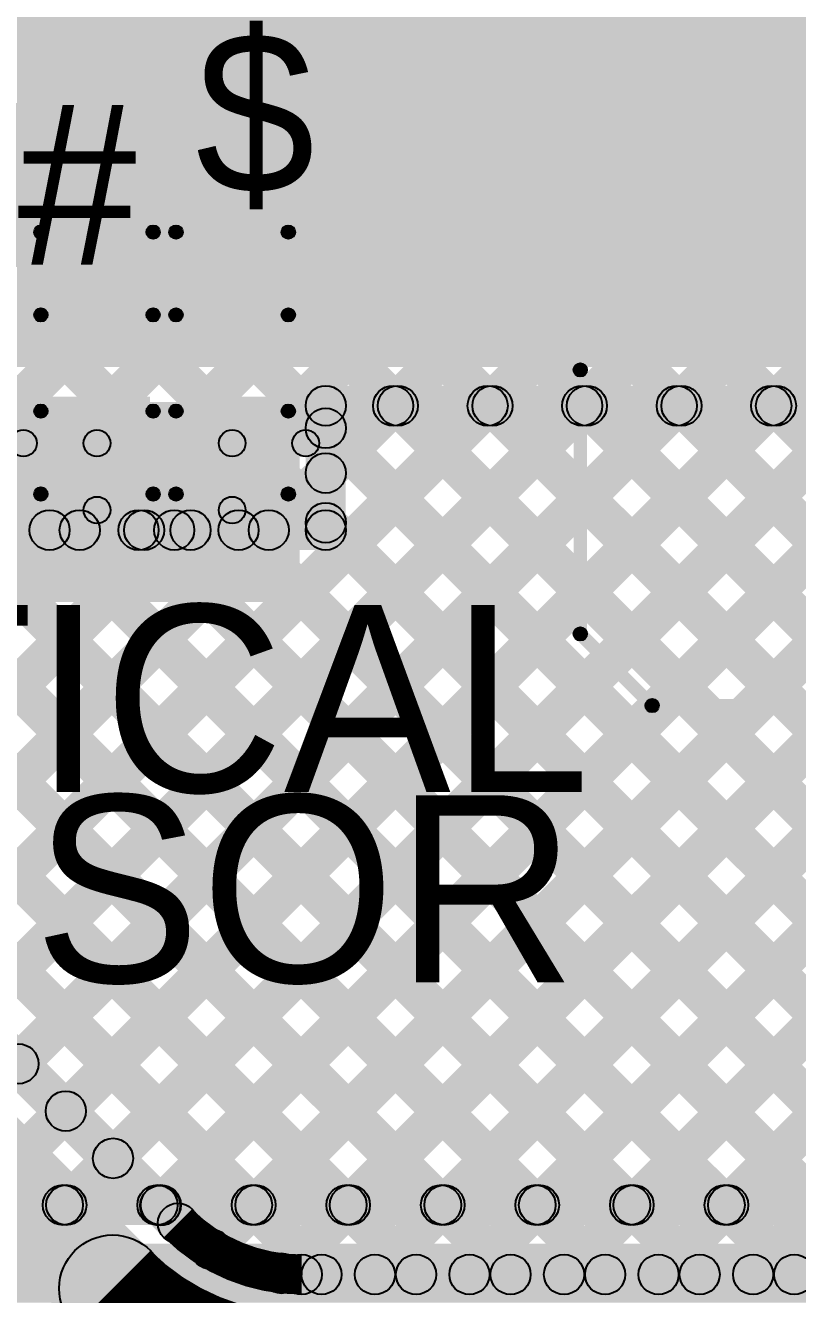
# Model space of a CAD drawing. Header units: millimetres. Extents: x 0 to 210, y 0 to 213.
# Drawn here: x 0.2484 to 0.5372, y 2.296 to 2.7708 of the extents above; entities that cross this region are included whole.
import ezdxf

# ---------------------------------------------------------------- set-up
doc = ezdxf.new("R2010")
doc.units = ezdxf.units.MM
doc.header["$MEASUREMENT"] = 0
for name, color, linetype in [('BottomLayer', 5, 'Continuous'), ('TopLayer', 1, 'Continuous'), ('TopOverlay', 2, 'Continuous'), ('TopPaste', 8, 'Continuous'), ('TopSolder', 216, 'Continuous')]:
    doc.layers.add(name, color=color, linetype=linetype)

# ---------------------------------------------------------------- blocks, each defined once
blk = doc.blocks.new('74437368033_66')
at = {"layer": 'TopLayer'}
for points in [[(-0.26772, 0.0689), (-0.1063, 0.0689), (-0.1063, -0.0689), (-0.26772, -0.0689)], [(0.1063, 0.0689), (0.26772, 0.0689), (0.26772, -0.0689), (0.1063, -0.0689)]]:
    blk.add_hatch(color=1, dxfattribs=at).paths.add_polyline_path(points)
at = {"layer": 'TopOverlay'}
for points in [[(-0.17846, 0.20444), (-0.17493, 0.20091), (-0.20178, 0.17406), (-0.20531, 0.17759)], [(0.17669, 0.20518), (0.17669, 0.20018), (-0.17669, 0.20018), (-0.17669, 0.20518)], [(0.20531, 0.17759), (0.20178, 0.17406), (0.17493, 0.20091), (0.17846, 0.20444)], [(-0.20604, 0.17583), (-0.20104, 0.17583), (-0.20104, 0.07709), (-0.20604, 0.07709)], [(0.20104, 0.17583), (0.20604, 0.17583), (0.20604, 0.07709), (0.20104, 0.07709)], [(-0.20604, -0.07709), (-0.20104, -0.07709), (-0.20104, -0.17583), (-0.20604, -0.17583)], [(0.20104, -0.07709), (0.20604, -0.07709), (0.20604, -0.17583), (0.20104, -0.17583)], [(-0.17493, -0.20091), (-0.17846, -0.20444), (-0.20531, -0.17759), (-0.20178, -0.17406)], [(0.20178, -0.17406), (0.20531, -0.17759), (0.17846, -0.20444), (0.17493, -0.20091)], [(0.17669, -0.20018), (0.17669, -0.20518), (-0.17669, -0.20518), (-0.17669, -0.20018)]]:
    blk.add_hatch(color=2, dxfattribs=at).paths.add_polyline_path(points)
h = blk.add_hatch(color=2, dxfattribs=at)
edge = h.paths.add_edge_path()
edge.add_arc((-0.17669, 0.20268), 0.0025, 0, 360)
h = blk.add_hatch(color=2, dxfattribs=at)
edge = h.paths.add_edge_path()
edge.add_arc((-0.17669, 0.20268), 0.0025, 0, 360)
h = blk.add_hatch(color=2, dxfattribs=at)
edge = h.paths.add_edge_path()
edge.add_arc((0.17669, 0.20268), 0.0025, 0, 360)
h = blk.add_hatch(color=2, dxfattribs=at)
edge = h.paths.add_edge_path()
edge.add_arc((0.17669, 0.20268), 0.0025, 0, 360)
h = blk.add_hatch(color=2, dxfattribs=at)
edge = h.paths.add_edge_path()
edge.add_arc((-0.20354, 0.17583), 0.0025, 0, 360)
h = blk.add_hatch(color=2, dxfattribs=at)
edge = h.paths.add_edge_path()
edge.add_arc((-0.20354, 0.17583), 0.0025, 0, 360)
h = blk.add_hatch(color=2, dxfattribs=at)
edge = h.paths.add_edge_path()
edge.add_arc((0.20354, 0.17583), 0.0025, 0, 360)
h = blk.add_hatch(color=2, dxfattribs=at)
edge = h.paths.add_edge_path()
edge.add_arc((0.20354, 0.17583), 0.0025, 0, 360)
h = blk.add_hatch(color=2, dxfattribs=at)
edge = h.paths.add_edge_path()
edge.add_arc((-0.23575, 0.08835), 0.005, 0, 360)
h = blk.add_hatch(color=2, dxfattribs=at)
edge = h.paths.add_edge_path()
edge.add_arc((-0.21638, 0.08835), 0.005, 0, 360)
h = blk.add_hatch(color=2, dxfattribs=at)
edge = h.paths.add_edge_path()
edge.add_arc((-0.20354, 0.07709), 0.0025, 0, 360)
h = blk.add_hatch(color=2, dxfattribs=at)
edge = h.paths.add_edge_path()
edge.add_arc((0.20354, 0.07709), 0.0025, 0, 360)
h = blk.add_hatch(color=2, dxfattribs=at)
edge = h.paths.add_edge_path()
edge.add_arc((-0.20354, -0.07709), 0.0025, 0, 360)
h = blk.add_hatch(color=2, dxfattribs=at)
edge = h.paths.add_edge_path()
edge.add_arc((0.20354, -0.07709), 0.0025, 0, 360)
h = blk.add_hatch(color=2, dxfattribs=at)
edge = h.paths.add_edge_path()
edge.add_arc((-0.20354, -0.17583), 0.0025, 0, 360)
h = blk.add_hatch(color=2, dxfattribs=at)
edge = h.paths.add_edge_path()
edge.add_arc((-0.20354, -0.17583), 0.0025, 0, 360)
h = blk.add_hatch(color=2, dxfattribs=at)
edge = h.paths.add_edge_path()
edge.add_arc((0.20354, -0.17583), 0.0025, 0, 360)
h = blk.add_hatch(color=2, dxfattribs=at)
edge = h.paths.add_edge_path()
edge.add_arc((0.20354, -0.17583), 0.0025, 0, 360)
h = blk.add_hatch(color=2, dxfattribs=at)
edge = h.paths.add_edge_path()
edge.add_arc((-0.17669, -0.20268), 0.0025, 0, 360)
h = blk.add_hatch(color=2, dxfattribs=at)
edge = h.paths.add_edge_path()
edge.add_arc((-0.17669, -0.20268), 0.0025, 0, 360)
h = blk.add_hatch(color=2, dxfattribs=at)
edge = h.paths.add_edge_path()
edge.add_arc((0.17669, -0.20268), 0.0025, 0, 360)
h = blk.add_hatch(color=2, dxfattribs=at)
edge = h.paths.add_edge_path()
edge.add_arc((0.17669, -0.20268), 0.0025, 0, 360)
at = {"layer": 'TopPaste'}
for points in [[(-0.26772, 0.0689), (-0.1063, 0.0689), (-0.1063, -0.0689), (-0.26772, -0.0689)], [(0.1063, 0.0689), (0.26772, 0.0689), (0.26772, -0.0689), (0.1063, -0.0689)]]:
    blk.add_hatch(color=8, dxfattribs=at).paths.add_polyline_path(points)
at = {"layer": 'TopSolder'}
for points in [[(-0.27172, 0.0729), (-0.1023, 0.0729), (-0.1023, -0.0729), (-0.27172, -0.0729)], [(0.1023, 0.0729), (0.27172, 0.0729), (0.27172, -0.0729), (0.1023, -0.0729)]]:
    blk.add_hatch(color=216, dxfattribs=at).paths.add_polyline_path(points)
at = {"layer": 'TopOverlay', "const_width": 0.01}
blk.add_lwpolyline([(-0.21638, 0.08835, 1), (-0.23575, 0.08835, 1)], format="xyb", close=True, dxfattribs=at)
at = {"layer": 'TopOverlay'}
for centre, radius in [((-0.17669, 0.20268), 0.0025), ((-0.17669, 0.20268), 0.0025), ((0.17669, 0.20268), 0.0025), ((0.17669, 0.20268), 0.0025), ((-0.20354, 0.17583), 0.0025), ((-0.20354, 0.17583), 0.0025), ((0.20354, 0.17583), 0.0025), ((0.20354, 0.17583), 0.0025), ((-0.23575, 0.08835), 0.005), ((-0.21638, 0.08835), 0.005), ((-0.20354, 0.07709), 0.0025), ((0.20354, 0.07709), 0.0025), ((-0.20354, -0.07709), 0.0025), ((0.20354, -0.07709), 0.0025), ((-0.20354, -0.17583), 0.0025), ((-0.20354, -0.17583), 0.0025), ((0.20354, -0.17583), 0.0025), ((0.20354, -0.17583), 0.0025), ((-0.17669, -0.20268), 0.0025), ((-0.17669, -0.20268), 0.0025), ((0.17669, -0.20268), 0.0025), ((0.17669, -0.20268), 0.0025)]:
    blk.add_circle(centre, radius, dxfattribs=at)
blk = doc.blocks.new('CAP_0603_103')
at = {"layer": 'TopLayer'}
for points in [[(-0.015, 0.0175), (-0.015, -0.0175), (-0.045, -0.0175), (-0.045, 0.0175)], [(0.045, 0.0175), (0.045, -0.0175), (0.015, -0.0175), (0.015, 0.0175)]]:
    blk.add_hatch(color=1, dxfattribs=at).paths.add_polyline_path(points)
at = {"layer": 'TopOverlay'}
h = blk.add_hatch(color=2, dxfattribs=at)
edge = h.paths.add_edge_path()
edge.add_arc((-0.049, 0.021), 0.0025, 0, 360)
h = blk.add_hatch(color=2, dxfattribs=at)
edge = h.paths.add_edge_path()
edge.add_arc((-0.049, 0.021), 0.0025, 0, 360)
for points in [[(-0.0465, -0.021), (-0.0515, -0.021), (-0.0515, 0.021), (-0.0465, 0.021)], [(-0.018, 0.0235), (-0.018, 0.0185), (-0.049, 0.0185), (-0.049, 0.0235)], [(0.049, 0.0235), (0.049, 0.0185), (0.018, 0.0185), (0.018, 0.0235)], [(0.0515, -0.021), (0.0465, -0.021), (0.0465, 0.021), (0.0515, 0.021)], [(-0.018, -0.0185), (-0.018, -0.0235), (-0.049, -0.0235), (-0.049, -0.0185)], [(0.049, -0.0185), (0.049, -0.0235), (0.018, -0.0235), (0.018, -0.0185)]]:
    blk.add_hatch(color=2, dxfattribs=at).paths.add_polyline_path(points)
h = blk.add_hatch(color=2, dxfattribs=at)
edge = h.paths.add_edge_path()
edge.add_arc((-0.018, 0.021), 0.0025, 0, 360)
h = blk.add_hatch(color=2, dxfattribs=at)
edge = h.paths.add_edge_path()
edge.add_arc((0.018, 0.021), 0.0025, 0, 360)
h = blk.add_hatch(color=2, dxfattribs=at)
edge = h.paths.add_edge_path()
edge.add_arc((0.049, 0.021), 0.0025, 0, 360)
h = blk.add_hatch(color=2, dxfattribs=at)
edge = h.paths.add_edge_path()
edge.add_arc((0.049, 0.021), 0.0025, 0, 360)
h = blk.add_hatch(color=2, dxfattribs=at)
edge = h.paths.add_edge_path()
edge.add_arc((-0.049, -0.021), 0.0025, 0, 360)
h = blk.add_hatch(color=2, dxfattribs=at)
edge = h.paths.add_edge_path()
edge.add_arc((-0.049, -0.021), 0.0025, 0, 360)
h = blk.add_hatch(color=2, dxfattribs=at)
edge = h.paths.add_edge_path()
edge.add_arc((-0.018, -0.021), 0.0025, 0, 360)
h = blk.add_hatch(color=2, dxfattribs=at)
edge = h.paths.add_edge_path()
edge.add_arc((0.018, -0.021), 0.0025, 0, 360)
h = blk.add_hatch(color=2, dxfattribs=at)
edge = h.paths.add_edge_path()
edge.add_arc((0.049, -0.021), 0.0025, 0, 360)
h = blk.add_hatch(color=2, dxfattribs=at)
edge = h.paths.add_edge_path()
edge.add_arc((0.049, -0.021), 0.0025, 0, 360)
at = {"layer": 'TopPaste'}
for points in [[(-0.015, 0.0175), (-0.015, -0.0175), (-0.045, -0.0175), (-0.045, 0.0175)], [(0.045, 0.0175), (0.045, -0.0175), (0.015, -0.0175), (0.015, 0.0175)]]:
    blk.add_hatch(color=8, dxfattribs=at).paths.add_polyline_path(points)
at = {"layer": 'TopSolder'}
for points in [[(-0.01264, 0.01986), (-0.01264, -0.01986), (-0.04736, -0.01986), (-0.04736, 0.01986)], [(0.04736, 0.01986), (0.04736, -0.01986), (0.01264, -0.01986), (0.01264, 0.01986)]]:
    blk.add_hatch(color=216, dxfattribs=at).paths.add_polyline_path(points)
at = {"layer": 'TopOverlay'}
for centre in [(-0.049, 0.021), (-0.049, 0.021), (-0.018, 0.021), (0.018, 0.021), (0.049, 0.021), (0.049, 0.021), (-0.049, -0.021), (-0.049, -0.021), (-0.018, -0.021), (0.018, -0.021), (0.049, -0.021), (0.049, -0.021)]:
    blk.add_circle(centre, 0.0025, dxfattribs=at)
blk = doc.blocks.new('CAP_0603_104')
at = {"layer": 'TopLayer'}
for points in [[(-0.015, 0.0175), (-0.015, -0.0175), (-0.045, -0.0175), (-0.045, 0.0175)], [(0.045, 0.0175), (0.045, -0.0175), (0.015, -0.0175), (0.015, 0.0175)]]:
    blk.add_hatch(color=1, dxfattribs=at).paths.add_polyline_path(points)
at = {"layer": 'TopOverlay'}
h = blk.add_hatch(color=2, dxfattribs=at)
edge = h.paths.add_edge_path()
edge.add_arc((-0.049, 0.021), 0.0025, 0, 360)
h = blk.add_hatch(color=2, dxfattribs=at)
edge = h.paths.add_edge_path()
edge.add_arc((-0.049, 0.021), 0.0025, 0, 360)
for points in [[(-0.0465, -0.021), (-0.0515, -0.021), (-0.0515, 0.021), (-0.0465, 0.021)], [(-0.018, 0.0235), (-0.018, 0.0185), (-0.049, 0.0185), (-0.049, 0.0235)], [(0.049, 0.0235), (0.049, 0.0185), (0.018, 0.0185), (0.018, 0.0235)], [(0.0515, -0.021), (0.0465, -0.021), (0.0465, 0.021), (0.0515, 0.021)], [(-0.018, -0.0185), (-0.018, -0.0235), (-0.049, -0.0235), (-0.049, -0.0185)], [(0.049, -0.0185), (0.049, -0.0235), (0.018, -0.0235), (0.018, -0.0185)]]:
    blk.add_hatch(color=2, dxfattribs=at).paths.add_polyline_path(points)
h = blk.add_hatch(color=2, dxfattribs=at)
edge = h.paths.add_edge_path()
edge.add_arc((-0.018, 0.021), 0.0025, 0, 360)
h = blk.add_hatch(color=2, dxfattribs=at)
edge = h.paths.add_edge_path()
edge.add_arc((0.018, 0.021), 0.0025, 0, 360)
h = blk.add_hatch(color=2, dxfattribs=at)
edge = h.paths.add_edge_path()
edge.add_arc((0.049, 0.021), 0.0025, 0, 360)
h = blk.add_hatch(color=2, dxfattribs=at)
edge = h.paths.add_edge_path()
edge.add_arc((0.049, 0.021), 0.0025, 0, 360)
h = blk.add_hatch(color=2, dxfattribs=at)
edge = h.paths.add_edge_path()
edge.add_arc((-0.049, -0.021), 0.0025, 0, 360)
h = blk.add_hatch(color=2, dxfattribs=at)
edge = h.paths.add_edge_path()
edge.add_arc((-0.049, -0.021), 0.0025, 0, 360)
h = blk.add_hatch(color=2, dxfattribs=at)
edge = h.paths.add_edge_path()
edge.add_arc((-0.018, -0.021), 0.0025, 0, 360)
h = blk.add_hatch(color=2, dxfattribs=at)
edge = h.paths.add_edge_path()
edge.add_arc((0.018, -0.021), 0.0025, 0, 360)
h = blk.add_hatch(color=2, dxfattribs=at)
edge = h.paths.add_edge_path()
edge.add_arc((0.049, -0.021), 0.0025, 0, 360)
h = blk.add_hatch(color=2, dxfattribs=at)
edge = h.paths.add_edge_path()
edge.add_arc((0.049, -0.021), 0.0025, 0, 360)
at = {"layer": 'TopPaste'}
for points in [[(-0.015, 0.0175), (-0.015, -0.0175), (-0.045, -0.0175), (-0.045, 0.0175)], [(0.045, 0.0175), (0.045, -0.0175), (0.015, -0.0175), (0.015, 0.0175)]]:
    blk.add_hatch(color=8, dxfattribs=at).paths.add_polyline_path(points)
at = {"layer": 'TopSolder'}
for points in [[(-0.01264, 0.01986), (-0.01264, -0.01986), (-0.04736, -0.01986), (-0.04736, 0.01986)], [(0.04736, 0.01986), (0.04736, -0.01986), (0.01264, -0.01986), (0.01264, 0.01986)]]:
    blk.add_hatch(color=216, dxfattribs=at).paths.add_polyline_path(points)
at = {"layer": 'TopOverlay'}
for centre in [(-0.049, 0.021), (-0.049, 0.021), (-0.018, 0.021), (0.018, 0.021), (0.049, 0.021), (0.049, 0.021), (-0.049, -0.021), (-0.049, -0.021), (-0.018, -0.021), (0.018, -0.021), (0.049, -0.021), (0.049, -0.021)]:
    blk.add_circle(centre, 0.0025, dxfattribs=at)

msp = doc.modelspace()

# ---------------------------------------------------------------- hatches: boundary and pattern name
at = {"layer": 'BottomLayer'}
for points in [[(0.1888, 2.63293), (0.1782, 2.64354), (0.71461, 3.17995), (0.72522, 3.16935)], [(0.1888, 2.70364), (0.1782, 2.71425), (0.62825, 3.1643), (0.63886, 3.1537)], [(0.1888, 2.66829), (0.1782, 2.67889), (0.65693, 3.15763), (0.66754, 3.14702)], [(0.1888, 2.59757), (0.1782, 2.60818), (0.72705, 3.15703), (0.73765, 3.14643)], [(0.1888, 2.56222), (0.1782, 2.57283), (0.72705, 3.12168), (0.73765, 3.11107)], [(0.1888, 2.52686), (0.1782, 2.53747), (0.72705, 3.08632), (0.73765, 3.07571)], [(0.17838, 3.07466), (0.18899, 3.08527), (0.73765, 2.5366), (0.72705, 2.526)], [(0.21374, 3.07466), (0.22434, 3.08527), (0.73765, 2.57196), (0.72705, 2.56135)], [(0.1888, 2.49151), (0.1782, 2.50212), (0.72705, 3.05097), (0.73765, 3.04036)], [(0.1782, 3.03949), (0.1888, 3.0501), (0.73765, 2.50125), (0.72705, 2.49064)], [(0.1888, 2.45615), (0.1782, 2.46676), (0.72705, 3.01561), (0.73765, 3.005)], [(0.1782, 3.00414), (0.1888, 3.01474), (0.73766, 2.46589), (0.72705, 2.45529)], [(0.1888, 2.4208), (0.1782, 2.43141), (0.72705, 2.98026), (0.73765, 2.96965)], [(0.1782, 2.96878), (0.1888, 2.97939), (0.80339, 2.3648), (0.79278, 2.3542)], [(0.1888, 2.38544), (0.1782, 2.39605), (0.72705, 2.9449), (0.73765, 2.93429)], [(0.1782, 2.93343), (0.1888, 2.94403), (0.76803, 2.3648), (0.75743, 2.3542)], [(0.1888, 2.35009), (0.1782, 2.36069), (0.72705, 2.90954), (0.73765, 2.89894)], [(0.1782, 2.89807), (0.1888, 2.90868), (0.73268, 2.3648), (0.72207, 2.3542)], [(0.1782, 2.86272), (0.1888, 2.87332), (0.69622, 2.3659), (0.68562, 2.3553)], [(0.19827, 2.3242), (0.18766, 2.3348), (0.72705, 2.87419), (0.73765, 2.86358)], [(0.1782, 2.82736), (0.1888, 2.83797), (0.67755, 2.34922), (0.66694, 2.33861)], [(0.23362, 2.3242), (0.22302, 2.3348), (0.72705, 2.83883), (0.73765, 2.82823)], [(0.1782, 2.79201), (0.1888, 2.80261), (0.65661, 2.3348), (0.64601, 2.3242)], [(0.26898, 2.3242), (0.25837, 2.3348), (0.72705, 2.80348), (0.73765, 2.79287)], [(0.1782, 2.75665), (0.1888, 2.76726), (0.62126, 2.3348), (0.61065, 2.3242)], [(0.30433, 2.3242), (0.29373, 2.3348), (0.72705, 2.76812), (0.73765, 2.75752)], [(0.1782, 2.7213), (0.1888, 2.7319), (0.5859, 2.3348), (0.5753, 2.3242)], [(0.33969, 2.3242), (0.32908, 2.3348), (0.72705, 2.73277), (0.73765, 2.72216)], [(0.37504, 2.3242), (0.36444, 2.3348), (0.72705, 2.69741), (0.73765, 2.68681)], [(0.1782, 2.68594), (0.1888, 2.69655), (0.55055, 2.3348), (0.53994, 2.3242)], [(0.1782, 2.65058), (0.1888, 2.66119), (0.51519, 2.3348), (0.50458, 2.3242)], [(0.4104, 2.3242), (0.39979, 2.3348), (0.72705, 2.66206), (0.73765, 2.65145)], [(0.1782, 2.61523), (0.1888, 2.62584), (0.47984, 2.3348), (0.46923, 2.3242)], [(0.44575, 2.3242), (0.43515, 2.3348), (0.72705, 2.6267), (0.73765, 2.6161)], [(0.1782, 2.57987), (0.1888, 2.59048), (0.44448, 2.3348), (0.43387, 2.3242)], [(0.48111, 2.3242), (0.4705, 2.3348), (0.72705, 2.59135), (0.73765, 2.58074)], [(0.1782, 2.54452), (0.1888, 2.55513), (0.40913, 2.3348), (0.39852, 2.3242)], [(0.51647, 2.3242), (0.50586, 2.3348), (0.72705, 2.55599), (0.73765, 2.54539)], [(0.1782, 2.50916), (0.1888, 2.51977), (0.37377, 2.3348), (0.36316, 2.3242)], [(0.1782, 2.47381), (0.1888, 2.48441), (0.33841, 2.3348), (0.32781, 2.3242)], [(0.1782, 2.43845), (0.1888, 2.44906), (0.30306, 2.3348), (0.29245, 2.3242)], [(0.1782, 2.4031), (0.1888, 2.4137), (0.2677, 2.3348), (0.2571, 2.3242)], [(0.188, 2.322), (0.188, 2.337), (0.67127, 2.337), (0.67127, 2.322)], [(0.188, 2.293), (0.188, 2.315), (1.276, 2.315), (1.276, 2.293)]]:
    msp.add_hatch(color=5, dxfattribs=at).paths.add_polyline_path(points)
h = msp.add_hatch(color=5, dxfattribs=at)
edge = h.paths.add_edge_path()
edge.add_arc((0.2624, 2.3295), 0.0075, 0, 360)
h = msp.add_hatch(color=5, dxfattribs=at)
edge = h.paths.add_edge_path()
edge.add_arc((0.26367, 2.3295), 0.0075, 0, 360)
h = msp.add_hatch(color=5, dxfattribs=at)
edge = h.paths.add_edge_path()
edge.add_arc((0.29776, 2.3295), 0.0075, 0, 360)
h = msp.add_hatch(color=5, dxfattribs=at)
edge = h.paths.add_edge_path()
edge.add_arc((0.29903, 2.3295), 0.0075, 0, 360)
h = msp.add_hatch(color=5, dxfattribs=at)
edge = h.paths.add_edge_path()
edge.add_arc((0.33311, 2.3295), 0.0075, 0, 360)
h = msp.add_hatch(color=5, dxfattribs=at)
edge = h.paths.add_edge_path()
edge.add_arc((0.33439, 2.3295), 0.0075, 0, 360)
h = msp.add_hatch(color=5, dxfattribs=at)
edge = h.paths.add_edge_path()
edge.add_arc((0.36847, 2.3295), 0.0075, 0, 360)
h = msp.add_hatch(color=5, dxfattribs=at)
edge = h.paths.add_edge_path()
edge.add_arc((0.36974, 2.3295), 0.0075, 0, 360)
h = msp.add_hatch(color=5, dxfattribs=at)
edge = h.paths.add_edge_path()
edge.add_arc((0.40382, 2.3295), 0.0075, 0, 360)
h = msp.add_hatch(color=5, dxfattribs=at)
edge = h.paths.add_edge_path()
edge.add_arc((0.4051, 2.3295), 0.0075, 0, 360)
h = msp.add_hatch(color=5, dxfattribs=at)
edge = h.paths.add_edge_path()
edge.add_arc((0.43918, 2.3295), 0.0075, 0, 360)
h = msp.add_hatch(color=5, dxfattribs=at)
edge = h.paths.add_edge_path()
edge.add_arc((0.44045, 2.3295), 0.0075, 0, 360)
h = msp.add_hatch(color=5, dxfattribs=at)
edge = h.paths.add_edge_path()
edge.add_arc((0.47453, 2.3295), 0.0075, 0, 360)
h = msp.add_hatch(color=5, dxfattribs=at)
edge = h.paths.add_edge_path()
edge.add_arc((0.47581, 2.3295), 0.0075, 0, 360)
h = msp.add_hatch(color=5, dxfattribs=at)
edge = h.paths.add_edge_path()
edge.add_arc((0.50989, 2.3295), 0.0075, 0, 360)
h = msp.add_hatch(color=5, dxfattribs=at)
edge = h.paths.add_edge_path()
edge.add_arc((0.51116, 2.3295), 0.0075, 0, 360)
at = {"layer": 'TopLayer'}
for points in [[(0.241, 2.643), (0.58143, 2.643), (0.58143, 2.797), (0.241, 2.797)], [(0.30412, 2.32398), (0.29351, 2.33459), (0.63962, 2.6807), (0.65023, 2.67009)], [(0.14017, 2.65326), (0.15078, 2.66386), (0.50584, 2.3088), (0.49523, 2.2982)], [(0.32314, 2.30765), (0.31253, 2.31825), (0.63962, 2.64534), (0.65023, 2.63474)], [(0.3607, 2.621), (0.3607, 2.636), (0.59593, 2.636), (0.59593, 2.621)], [(0.21573, 2.41237), (0.20512, 2.42298), (0.41595, 2.6338), (0.42656, 2.6232)], [(0.23341, 2.39469), (0.2228, 2.4053), (0.45131, 2.6338), (0.46191, 2.6232)], [(0.25108, 2.37701), (0.24048, 2.38762), (0.48666, 2.6338), (0.49727, 2.6232)], [(0.26876, 2.35934), (0.25816, 2.36994), (0.52202, 2.6338), (0.53262, 2.6232)], [(0.28644, 2.34166), (0.27583, 2.35226), (0.55737, 2.6338), (0.56798, 2.6232)], [(0.36601, 2.598), (0.3554, 2.60861), (0.38059, 2.6338), (0.3912, 2.6232)], [(0.38236, 2.6232), (0.39297, 2.6338), (0.67701, 2.34976), (0.66641, 2.33915)], [(0.41772, 2.6232), (0.42832, 2.6338), (0.69565, 2.36647), (0.68505, 2.35587)], [(0.45307, 2.6232), (0.46368, 2.6338), (0.78107, 2.31641), (0.77046, 2.30581)], [(0.48843, 2.6232), (0.49903, 2.6338), (0.8528, 2.28003), (0.8422, 2.26943)], [(0.52378, 2.6232), (0.53439, 2.6338), (0.8528, 2.31539), (0.8422, 2.30478)], [(0.14017, 2.6179), (0.15078, 2.62851), (0.47048, 2.3088), (0.45987, 2.2982)], [(0.241, 2.55512), (0.351, 2.55512), (0.351, 2.62992), (0.241, 2.62992)], [(0.3682, 2.58199), (0.3532, 2.58199), (0.3532, 2.6285), (0.3682, 2.6285)], [(0.3554, 2.6148), (0.36601, 2.62541), (0.675, 2.31641), (0.66439, 2.30581)], [(0.24765, 2.60949), (0.24765, 2.61949), (0.27515, 2.61949), (0.27515, 2.60949)], [(0.3257, 2.60949), (0.3257, 2.61949), (0.3532, 2.61949), (0.3532, 2.60949)], [(0.28015, 2.58949), (0.27015, 2.58949), (0.27015, 2.61449), (0.28015, 2.61449)], [(0.3307, 2.58949), (0.3207, 2.58949), (0.3207, 2.61449), (0.3307, 2.61449)], [(0.34948, 2.29863), (0.33887, 2.30924), (0.63962, 2.60999), (0.65023, 2.59938)], [(0.13878, 2.58394), (0.14939, 2.59454), (0.43513, 2.3088), (0.42452, 2.2982)], [(0.24015, 2.57449), (0.24015, 2.58949), (0.2907, 2.58949), (0.2907, 2.57449)], [(0.2907, 2.57449), (0.2907, 2.58949), (0.31015, 2.58949), (0.31015, 2.57449)], [(0.2907, 2.57449), (0.2907, 2.58949), (0.31015, 2.58949), (0.31015, 2.57449)], [(0.31015, 2.57449), (0.31015, 2.58949), (0.3607, 2.58949), (0.3607, 2.57449)], [(0.3554, 2.57945), (0.36601, 2.59005), (0.63965, 2.31641), (0.62904, 2.30581)], [(0.1627, 2.4654), (0.15209, 2.47601), (0.26337, 2.58729), (0.27398, 2.57669)], [(0.18037, 2.44772), (0.16977, 2.45833), (0.29873, 2.58729), (0.30933, 2.57669)], [(0.19805, 2.43005), (0.18744, 2.44065), (0.33408, 2.58729), (0.34469, 2.57669)], [(0.2521, 2.57669), (0.2627, 2.58729), (0.54119, 2.3088), (0.53058, 2.2982)], [(0.28745, 2.57669), (0.29806, 2.58729), (0.57655, 2.3088), (0.56594, 2.2982)], [(0.32281, 2.57669), (0.33341, 2.58729), (0.60429, 2.31641), (0.59368, 2.30581)], [(0.3844, 2.2982), (0.37379, 2.3088), (0.63962, 2.57463), (0.65023, 2.56403)], [(0.12636, 2.561), (0.13697, 2.5716), (0.39977, 2.3088), (0.38916, 2.2982)], [(0.10457, 2.54744), (0.11517, 2.55804), (0.36441, 2.3088), (0.35381, 2.2982)], [(0.41975, 2.2982), (0.40915, 2.3088), (0.63962, 2.53928), (0.65023, 2.52867)], [(0.45511, 2.2982), (0.4445, 2.3088), (0.6625, 2.5268), (0.67311, 2.5162)], [(0.49047, 2.2982), (0.47986, 2.3088), (0.69786, 2.5268), (0.70847, 2.5162)], [(0.52582, 2.2982), (0.51521, 2.3088), (0.73321, 2.5268), (0.74382, 2.5162)], [(0.1154, 2.50209), (0.12601, 2.5127), (0.31072, 2.32799), (0.30011, 2.31738)], [(0.08216, 2.46886), (0.11045, 2.49714), (0.29516, 2.31243), (0.26688, 2.28415)], [(0.35173, 2.296), (0.35173, 2.311), (0.5975, 2.311), (0.5975, 2.296)]]:
    msp.add_hatch(color=1, dxfattribs=at).paths.add_polyline_path(points)
h = msp.add_hatch(color=1, dxfattribs=at)
edge = h.paths.add_edge_path()
edge.add_arc((0.3607, 2.6285), 0.0075, 0, 360)
h = msp.add_hatch(color=1, dxfattribs=at)
edge = h.paths.add_edge_path()
edge.add_arc((0.3607, 2.6285), 0.0075, 0, 360)
h = msp.add_hatch(color=1, dxfattribs=at)
edge = h.paths.add_edge_path()
edge.add_arc((0.3859, 2.6285), 0.0075, 0, 360)
h = msp.add_hatch(color=1, dxfattribs=at)
edge = h.paths.add_edge_path()
edge.add_arc((0.38766, 2.6285), 0.0075, 0, 360)
h = msp.add_hatch(color=1, dxfattribs=at)
edge = h.paths.add_edge_path()
edge.add_arc((0.42125, 2.6285), 0.0075, 0, 360)
h = msp.add_hatch(color=1, dxfattribs=at)
edge = h.paths.add_edge_path()
edge.add_arc((0.42302, 2.6285), 0.0075, 0, 360)
h = msp.add_hatch(color=1, dxfattribs=at)
edge = h.paths.add_edge_path()
edge.add_arc((0.45661, 2.6285), 0.0075, 0, 360)
h = msp.add_hatch(color=1, dxfattribs=at)
edge = h.paths.add_edge_path()
edge.add_arc((0.45838, 2.6285), 0.0075, 0, 360)
h = msp.add_hatch(color=1, dxfattribs=at)
edge = h.paths.add_edge_path()
edge.add_arc((0.49196, 2.6285), 0.0075, 0, 360)
h = msp.add_hatch(color=1, dxfattribs=at)
edge = h.paths.add_edge_path()
edge.add_arc((0.49373, 2.6285), 0.0075, 0, 360)
h = msp.add_hatch(color=1, dxfattribs=at)
edge = h.paths.add_edge_path()
edge.add_arc((0.52732, 2.6285), 0.0075, 0, 360)
h = msp.add_hatch(color=1, dxfattribs=at)
edge = h.paths.add_edge_path()
edge.add_arc((0.52909, 2.6285), 0.0075, 0, 360)
h = msp.add_hatch(color=1, dxfattribs=at)
edge = h.paths.add_edge_path()
edge.add_arc((0.3607, 2.62011), 0.0075, 0, 360)
h = msp.add_hatch(color=1, dxfattribs=at)
edge = h.paths.add_edge_path()
edge.add_arc((0.24765, 2.61449), 0.005, 0, 360)
h = msp.add_hatch(color=1, dxfattribs=at)
edge = h.paths.add_edge_path()
edge.add_arc((0.27515, 2.61449), 0.005, 0, 360)
h = msp.add_hatch(color=1, dxfattribs=at)
edge = h.paths.add_edge_path()
edge.add_arc((0.27515, 2.61449), 0.005, 0, 360)
h = msp.add_hatch(color=1, dxfattribs=at)
edge = h.paths.add_edge_path()
edge.add_arc((0.3257, 2.61449), 0.005, 0, 360)
h = msp.add_hatch(color=1, dxfattribs=at)
edge = h.paths.add_edge_path()
edge.add_arc((0.3257, 2.61449), 0.005, 0, 360)
h = msp.add_hatch(color=1, dxfattribs=at)
edge = h.paths.add_edge_path()
edge.add_arc((0.3532, 2.61449), 0.005, 0, 360)
h = msp.add_hatch(color=1, dxfattribs=at)
edge = h.paths.add_edge_path()
edge.add_arc((0.3607, 2.60331), 0.0075, 0, 360)
h = msp.add_hatch(color=1, dxfattribs=at)
edge = h.paths.add_edge_path()
edge.add_arc((0.27515, 2.58949), 0.005, 0, 360)
h = msp.add_hatch(color=1, dxfattribs=at)
edge = h.paths.add_edge_path()
edge.add_arc((0.3257, 2.58949), 0.005, 0, 360)
h = msp.add_hatch(color=1, dxfattribs=at)
edge = h.paths.add_edge_path()
edge.add_arc((0.2574, 2.58199), 0.0075, 0, 360)
h = msp.add_hatch(color=1, dxfattribs=at)
edge = h.paths.add_edge_path()
edge.add_arc((0.26868, 2.58199), 0.0075, 0, 360)
h = msp.add_hatch(color=1, dxfattribs=at)
edge = h.paths.add_edge_path()
edge.add_arc((0.2907, 2.58199), 0.0075, 0, 360)
h = msp.add_hatch(color=1, dxfattribs=at)
edge = h.paths.add_edge_path()
edge.add_arc((0.2907, 2.58199), 0.0075, 0, 360)
h = msp.add_hatch(color=1, dxfattribs=at)
edge = h.paths.add_edge_path()
edge.add_arc((0.2907, 2.58199), 0.0075, 0, 360)
h = msp.add_hatch(color=1, dxfattribs=at)
edge = h.paths.add_edge_path()
edge.add_arc((0.29275, 2.58199), 0.0075, 0, 360)
h = msp.add_hatch(color=1, dxfattribs=at)
edge = h.paths.add_edge_path()
edge.add_arc((0.30403, 2.58199), 0.0075, 0, 360)
h = msp.add_hatch(color=1, dxfattribs=at)
edge = h.paths.add_edge_path()
edge.add_arc((0.31015, 2.58199), 0.0075, 0, 360)
h = msp.add_hatch(color=1, dxfattribs=at)
edge = h.paths.add_edge_path()
edge.add_arc((0.31015, 2.58199), 0.0075, 0, 360)
h = msp.add_hatch(color=1, dxfattribs=at)
edge = h.paths.add_edge_path()
edge.add_arc((0.31015, 2.58199), 0.0075, 0, 360)
h = msp.add_hatch(color=1, dxfattribs=at)
edge = h.paths.add_edge_path()
edge.add_arc((0.32811, 2.58199), 0.0075, 0, 360)
h = msp.add_hatch(color=1, dxfattribs=at)
edge = h.paths.add_edge_path()
edge.add_arc((0.33939, 2.58199), 0.0075, 0, 360)
h = msp.add_hatch(color=1, dxfattribs=at)
edge = h.paths.add_edge_path()
edge.add_arc((0.3607, 2.58475), 0.0075, 0, 360)
h = msp.add_hatch(color=1, dxfattribs=at)
edge = h.paths.add_edge_path()
edge.add_arc((0.3607, 2.58199), 0.0075, 0, 360)
h = msp.add_hatch(color=1, dxfattribs=at)
edge = h.paths.add_edge_path()
edge.add_arc((0.3607, 2.58199), 0.0075, 0, 360)
h = msp.add_hatch(color=1, dxfattribs=at)
edge = h.paths.add_edge_path()
edge.add_arc((0.24578, 2.38232), 0.0075, 0, 360)
h = msp.add_hatch(color=1, dxfattribs=at)
edge = h.paths.add_edge_path()
edge.add_arc((0.26346, 2.36464), 0.0075, 0, 360)
h = msp.add_hatch(color=1, dxfattribs=at)
edge = h.paths.add_edge_path()
edge.add_arc((0.28114, 2.34696), 0.0075, 0, 360)
h = msp.add_hatch(color=1, dxfattribs=at)
edge = h.paths.add_edge_path()
edge.add_arc((0.29881, 2.32928), 0.0075, 0, 360)
h = msp.add_hatch(color=1, dxfattribs=at)
edge = h.paths.add_edge_path()
edge.add_arc((0.30541, 2.32268), 0.0075, 0, 360)
h = msp.add_hatch(color=1, dxfattribs=at)
edge = h.paths.add_edge_path()
edge.add_arc((0.30541, 2.32268), 0.0075, 0, 360)
h = msp.add_hatch(color=1, dxfattribs=at)
edge = h.paths.add_edge_path()
edge.add_arc((0.28102, 2.29829), 0.02, 0, 360)
h = msp.add_hatch(color=1, dxfattribs=at)
edge = h.paths.add_edge_path()
edge.add_arc((0.28102, 2.29829), 0.02, 0, 360)
h = msp.add_hatch(color=1, dxfattribs=at)
edge = h.paths.add_edge_path()
edge.add_arc((0.31784, 2.31295), 0.0075, 0, 360)
h = msp.add_hatch(color=1, dxfattribs=at)
edge = h.paths.add_edge_path()
edge.add_arc((0.34418, 2.30394), 0.0075, 0, 360)
h = msp.add_hatch(color=1, dxfattribs=at)
edge = h.paths.add_edge_path()
edge.add_arc((0.35173, 2.3035), 0.0075, 0, 360)
h = msp.add_hatch(color=1, dxfattribs=at)
edge = h.paths.add_edge_path()
edge.add_arc((0.35173, 2.3035), 0.0075, 0, 360)
h = msp.add_hatch(color=1, dxfattribs=at)
edge = h.paths.add_edge_path()
edge.add_arc((0.35911, 2.3035), 0.0075, 0, 360)
h = msp.add_hatch(color=1, dxfattribs=at)
edge = h.paths.add_edge_path()
edge.add_arc((0.3791, 2.3035), 0.0075, 0, 360)
h = msp.add_hatch(color=1, dxfattribs=at)
edge = h.paths.add_edge_path()
edge.add_arc((0.39447, 2.3035), 0.0075, 0, 360)
h = msp.add_hatch(color=1, dxfattribs=at)
edge = h.paths.add_edge_path()
edge.add_arc((0.41445, 2.3035), 0.0075, 0, 360)
h = msp.add_hatch(color=1, dxfattribs=at)
edge = h.paths.add_edge_path()
edge.add_arc((0.42982, 2.3035), 0.0075, 0, 360)
h = msp.add_hatch(color=1, dxfattribs=at)
edge = h.paths.add_edge_path()
edge.add_arc((0.44981, 2.3035), 0.0075, 0, 360)
h = msp.add_hatch(color=1, dxfattribs=at)
edge = h.paths.add_edge_path()
edge.add_arc((0.46518, 2.3035), 0.0075, 0, 360)
h = msp.add_hatch(color=1, dxfattribs=at)
edge = h.paths.add_edge_path()
edge.add_arc((0.48516, 2.3035), 0.0075, 0, 360)
h = msp.add_hatch(color=1, dxfattribs=at)
edge = h.paths.add_edge_path()
edge.add_arc((0.50053, 2.3035), 0.0075, 0, 360)
h = msp.add_hatch(color=1, dxfattribs=at)
edge = h.paths.add_edge_path()
edge.add_arc((0.52052, 2.3035), 0.0075, 0, 360)
h = msp.add_hatch(color=1, dxfattribs=at)
edge = h.paths.add_edge_path()
edge.add_arc((0.53589, 2.3035), 0.0075, 0, 360)

# ---------------------------------------------------------------- linework, layer by layer
at = {"layer": 'BottomLayer'}
for centre in [(0.2624, 2.3295), (0.26367, 2.3295), (0.29776, 2.3295), (0.29903, 2.3295), (0.33311, 2.3295), (0.33439, 2.3295), (0.36847, 2.3295), (0.36974, 2.3295), (0.40382, 2.3295), (0.4051, 2.3295), (0.43918, 2.3295), (0.44045, 2.3295), (0.47453, 2.3295), (0.47581, 2.3295), (0.50989, 2.3295), (0.51116, 2.3295)]:
    msp.add_circle(centre, 0.0075, dxfattribs=at)
at = {"layer": 'TopLayer'}
for points, const_width in [([(0.35173, 2.3035, -0.198912), (0.30541, 2.32268)], 0.015), ([(0.35173, 2.269, -0.198912), (0.28102, 2.29829)], 0.04)]:
    msp.add_lwpolyline(points, format="xyb", dxfattribs=dict(at, const_width=const_width))
for centre, radius in [((0.3607, 2.6285), 0.0075), ((0.3607, 2.6285), 0.0075), ((0.3859, 2.6285), 0.0075), ((0.38766, 2.6285), 0.0075), ((0.42125, 2.6285), 0.0075), ((0.42302, 2.6285), 0.0075), ((0.45661, 2.6285), 0.0075), ((0.45838, 2.6285), 0.0075), ((0.49196, 2.6285), 0.0075), ((0.49373, 2.6285), 0.0075), ((0.52732, 2.6285), 0.0075), ((0.52909, 2.6285), 0.0075), ((0.3607, 2.62011), 0.0075), ((0.24765, 2.61449), 0.005), ((0.27515, 2.61449), 0.005), ((0.27515, 2.61449), 0.005), ((0.3257, 2.61449), 0.005), ((0.3257, 2.61449), 0.005), ((0.3532, 2.61449), 0.005), ((0.3607, 2.60331), 0.0075), ((0.27515, 2.58949), 0.005), ((0.3257, 2.58949), 0.005), ((0.2574, 2.58199), 0.0075), ((0.26868, 2.58199), 0.0075), ((0.2907, 2.58199), 0.0075), ((0.2907, 2.58199), 0.0075), ((0.2907, 2.58199), 0.0075), ((0.29275, 2.58199), 0.0075), ((0.30403, 2.58199), 0.0075), ((0.31015, 2.58199), 0.0075), ((0.31015, 2.58199), 0.0075), ((0.31015, 2.58199), 0.0075), ((0.32811, 2.58199), 0.0075), ((0.33939, 2.58199), 0.0075), ((0.3607, 2.58475), 0.0075), ((0.3607, 2.58199), 0.0075), ((0.3607, 2.58199), 0.0075), ((0.24578, 2.38232), 0.0075), ((0.26346, 2.36464), 0.0075), ((0.28114, 2.34696), 0.0075), ((0.29881, 2.32928), 0.0075), ((0.30541, 2.32268), 0.0075), ((0.30541, 2.32268), 0.0075), ((0.28102, 2.29829), 0.02), ((0.28102, 2.29829), 0.02), ((0.31784, 2.31295), 0.0075), ((0.34418, 2.30394), 0.0075), ((0.35173, 2.3035), 0.0075), ((0.35173, 2.3035), 0.0075), ((0.35911, 2.3035), 0.0075), ((0.3791, 2.3035), 0.0075), ((0.39447, 2.3035), 0.0075), ((0.41445, 2.3035), 0.0075), ((0.42982, 2.3035), 0.0075), ((0.44981, 2.3035), 0.0075), ((0.46518, 2.3035), 0.0075), ((0.48516, 2.3035), 0.0075), ((0.50053, 2.3035), 0.0075), ((0.52052, 2.3035), 0.0075), ((0.53589, 2.3035), 0.0075)]:
    msp.add_circle(centre, radius, dxfattribs=at)

# ---------------------------------------------------------------- block references
for name, p, rotation in [('74437368033_66', (0.65943, 2.719), 180), ('CAP_0603_104', (0.27515, 2.64449), 270), ('CAP_0603_103', (0.3257, 2.64449), 270)]:
    msp.add_blockref(name, p, dxfattribs=dict(rotation=rotation))

# ---------------------------------------------------------------- texts
at = {"layer": 'TopOverlay'}
for s, height, rotation, p in [('$', 0.06, 360, (0.312, 2.708)), ('#', 0.06, 180, (0.29, 2.741)), ('OPTICAL', 0.07, 360, (0.059, 2.484)), ('SENSOR', 0.07, 360, (0.059, 2.41281))]:
    msp.add_text(s, height=height, rotation=rotation, dxfattribs=at).set_placement(p)

doc.saveas('drawing.dxf')
